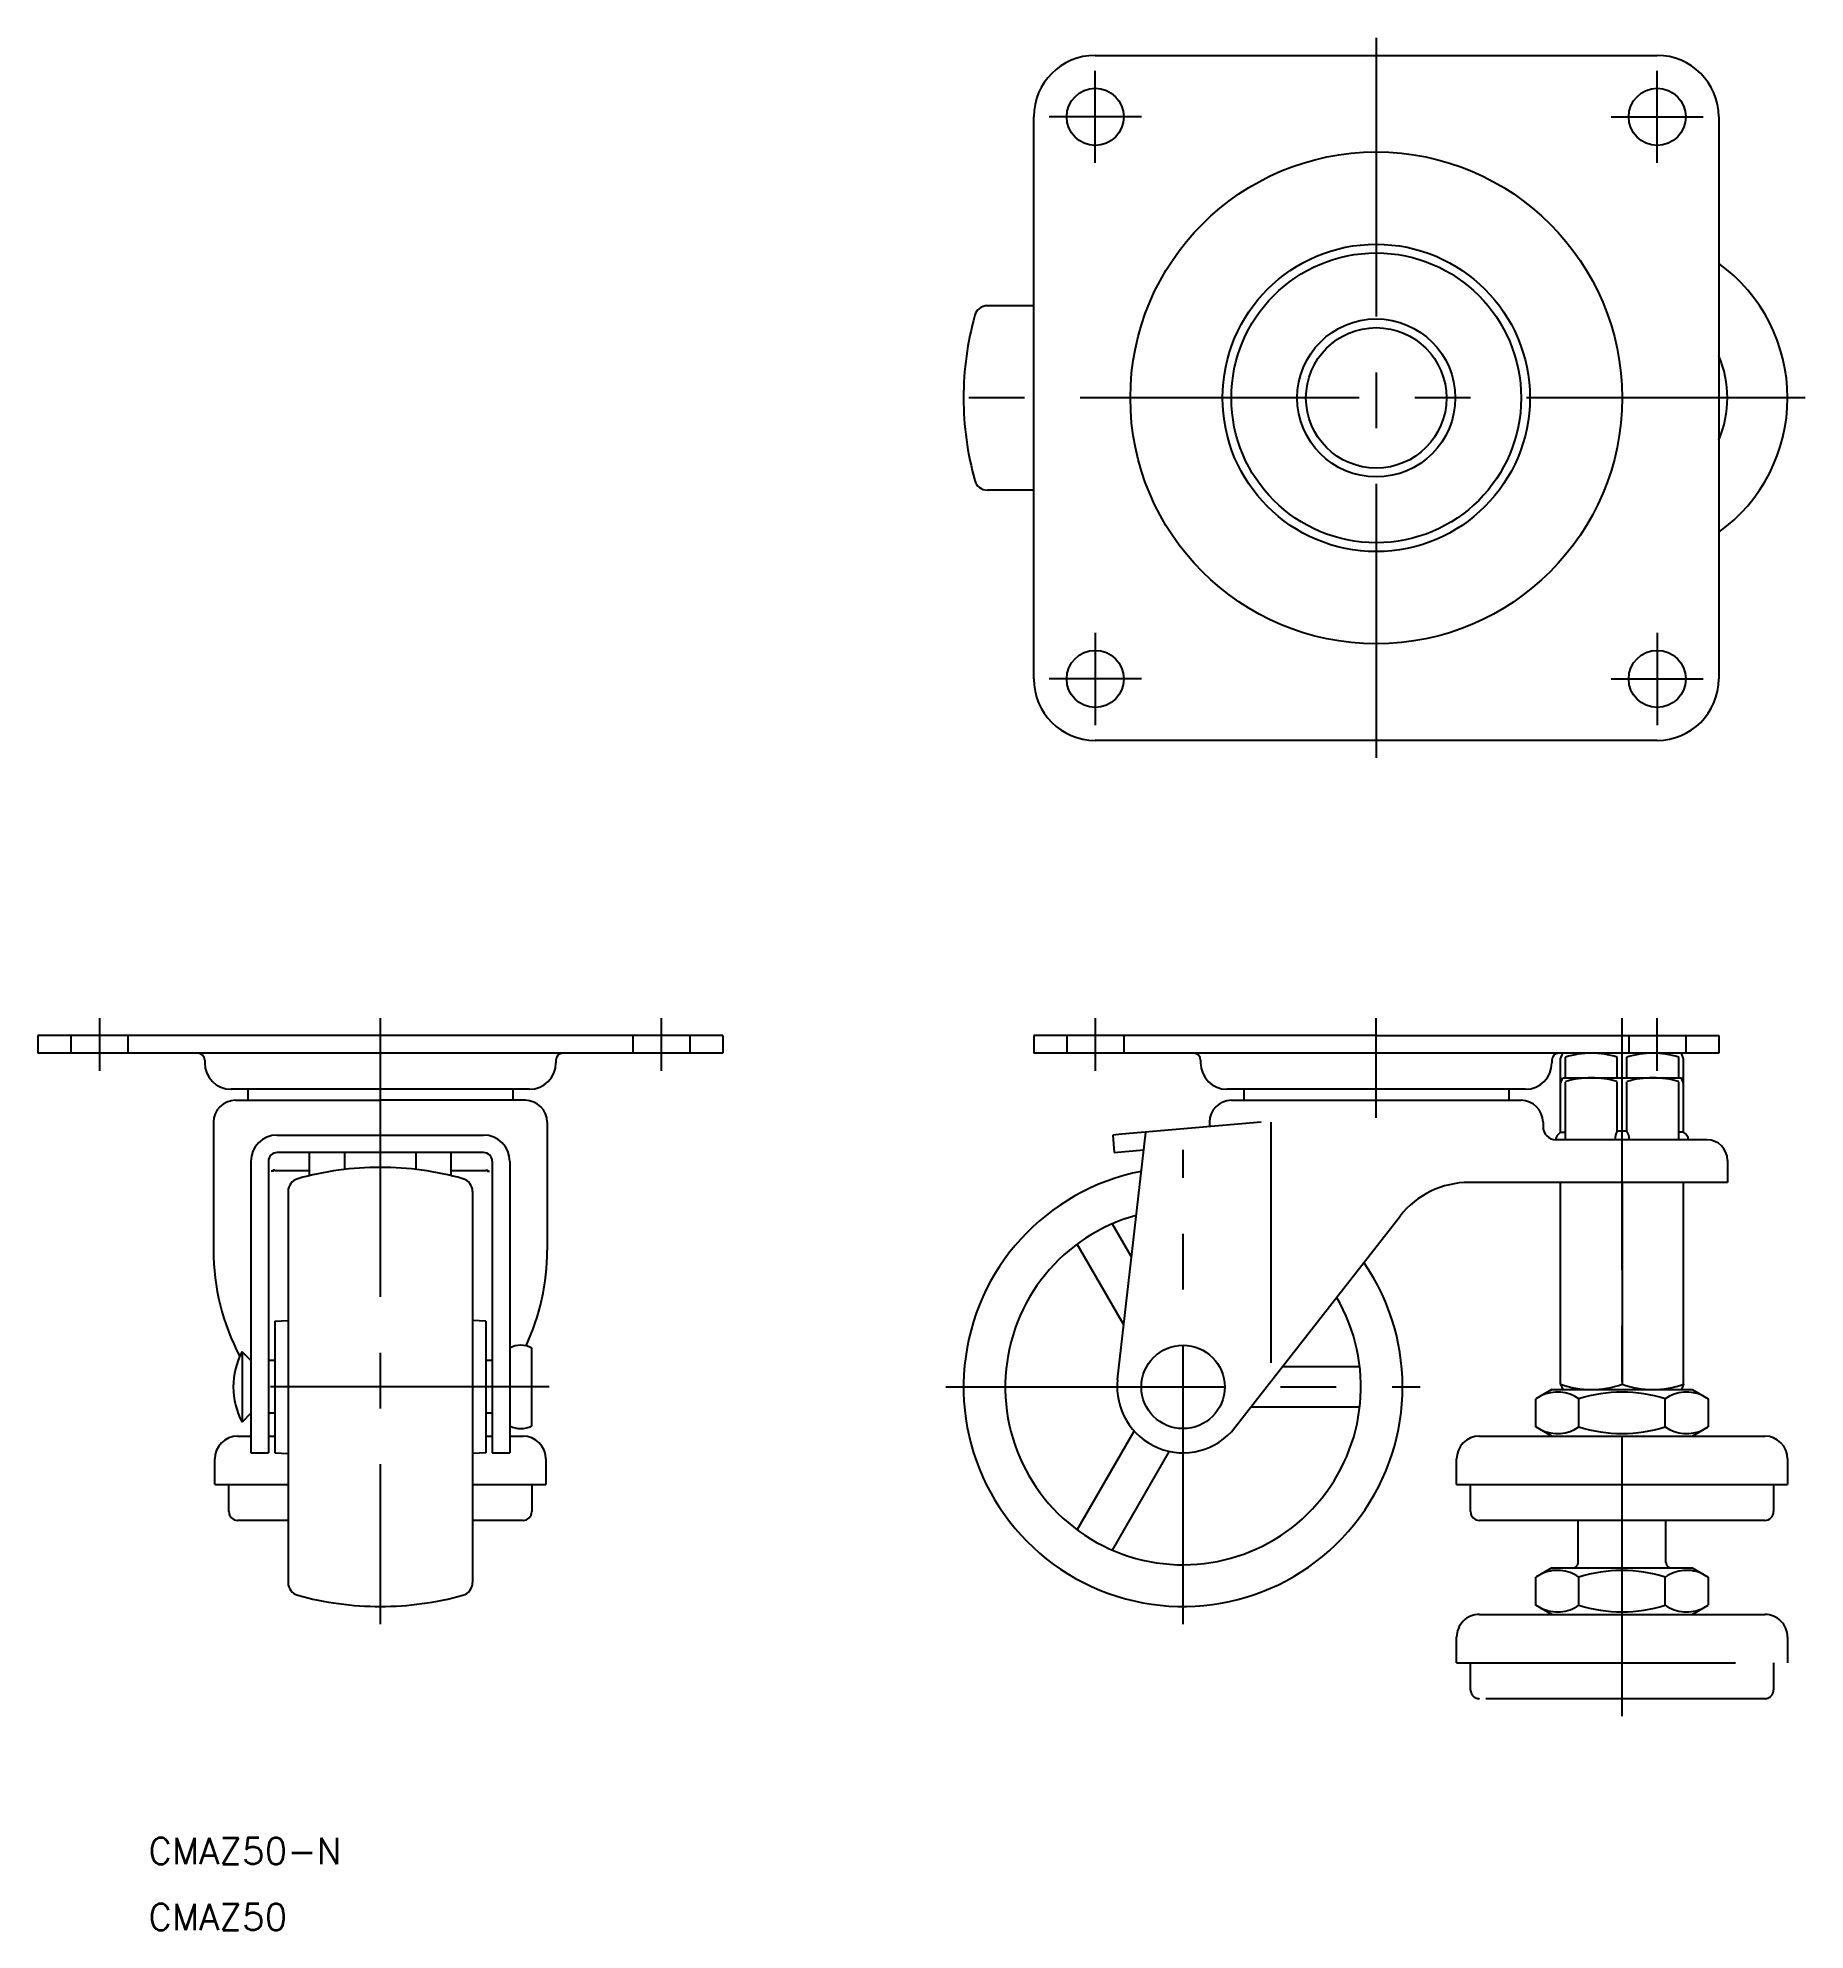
# Model space of a CAD drawing. Extents: x -130 to 71, y -62 to 154.
import ezdxf

# ---------------------------------------------------------------- set-up
doc = ezdxf.new("R2010")
doc.units = 0
for name, pattern in [('CENTER', [50.8, 31.75, -6.35, 6.35, -6.35]), ('DASHED', [19.05, 12.7, -6.35]), ('PHANTOM', [63.5, 31.75, -6.35, 6.35, -6.35, 6.35, -6.35])]:
    doc.linetypes.add(name, pattern=pattern)
doc.layers.get('0').update_dxf_attribs({"linetype": 'CONTINUOUS'})
doc.layers.add('CENTER', color=1, linetype='CENTER')
doc.styles.get("Standard").update_dxf_attribs({"font": 'txt.shx', "height": 3, "bigfont": 'bigfont.shx'})

msp = doc.modelspace()

# ---------------------------------------------------------------- linework, layer by layer
at = {"color": 7, "linetype": 'CONTINUOUS'}
for p, q in [((-10, 151.62), (54, 151.62)), ((-17, 80.62), (-17, 144.62)), ((61, 144.62), (61, 80.62)), ((-17, 123.12), (-22.27, 123.12)), ((-17, 102.12), (-22.27, 102.12)), ((54, 73.62), (-10, 73.62)), ((-52.42, 40), (-130.42, 40)), ((-130.42, 40), (-130.42, 38)), ((-52.42, 40), (-52.42, 38)), ((22, 40), (-17, 40)), ((-17, 40), (-17, 38)), ((22, 40), (61, 40)), ((61, 40), (61, 38)), ((-52.42, 38), (-130.42, 38)), ((-111.42, 37.2), (-111.42, 36.9)), ((-71.42, 37.2), (-71.42, 36.9)), ((61, 38), (-17, 38)), ((2, 37.2), (2, 36.9)), ((42, 37.2), (42, 36.9)), ((43, 34.57), (43.25, 35.2)), ((43, 29), (43, 34.57)), ((43.25, 35.2), (56.75, 35.2)), ((43.55, 28.14), (43.55, 34.76)), ((49.45, 29.14), (49.45, 34.76)), ((50.55, 29.14), (50.55, 34.76)), ((56.45, 28.14), (56.45, 34.76)), ((57, 34.57), (56.75, 35.2)), ((57, 29), (57, 34.57)), ((-74.42, 33.9), (-108.42, 33.9)), ((-107.92, 32.64), (-91.42, 32.64)), ((-106.51, 33.9), (-106.51, 32.64)), ((-74.92, 32.64), (-91.42, 32.64)), ((-76.34, 33.9), (-76.34, 32.64)), ((39, 33.9), (5, 33.9)), ((5.5, 32.64), (38.5, 32.64)), ((6.91, 33.9), (6.91, 32.64)), ((37.09, 33.9), (37.09, 32.64)), ((-110.42, 30.14), (-110.42, 15.59)), ((-103.17, 28.68), (-79.67, 28.68)), ((-72.42, 30.14), (-72.42, 15.59)), ((-6.96, 28.77), (-8, 28.68)), ((-8, 28.68), (-7.83, 26.69)), ((-7.45, 0.85), (-4.24, 29.01)), ((8.89, 30.16), (-6.96, 28.77)), ((3, 30.14), (3, 29.64)), ((10.02, 2.74), (10.02, 30.14)), ((41, 30.14), (41, 29.64)), ((59.66, 28.14), (42.5, 28.14)), ((43, 29), (43.55, 29)), ((50.55, 29.14), (49.45, 29.14)), ((57, 29), (56.45, 29)), ((-79.67, 26.69), (-103.17, 26.69)), ((-99.51, 26.69), (-99.51, 24.05)), ((-95.47, 24.77), (-95.47, 26.69)), ((-87.38, 26.69), (-87.38, 24.77)), ((-83.34, 24.05), (-83.34, 26.69)), ((-7.83, 26.69), (-4.47, 26.98)), ((-106.17, 25.68), (-106.17, -7.5)), ((-104.17, 25.69), (-104.17, -7.5)), ((-103.44, 24.64), (-99.51, 24.64)), ((-83.34, 24.64), (-79.4, 24.64)), ((-78.67, 25.69), (-78.67, -7.5)), ((-76.67, 25.68), (-76.67, -7.5)), ((62, 25.8), (62, 23.29)), ((-101.92, 22.27), (-101.92, -22.27)), ((-80.92, 22.27), (-80.92, -22.27)), ((62, 23.29), (32.59, 23.29)), ((43, 0.33), (43, 23.29)), ((50, 23.29), (50, 0.33)), ((50, 23.29), (50, 0.33)), ((57, 0.33), (57, 23.29)), ((5.91, -4.62), (24.71, 19.44)), ((-8.06, 18.58), (-5.86, 14.78)), ((-6.74, 7.06), (-12.06, 16.27)), ((-103.42, 7.5), (-101.92, 7.58)), ((-103.42, 7.5), (-103.42, -7.5)), ((-79.42, 7.5), (-80.92, 7.58)), ((-79.42, 7.5), (-79.42, -7.5)), ((-74.18, -4.42), (-74.18, 4.42)), ((-106.17, 3), (-107.17, 4)), ((-107.17, 4), (-107.17, -4)), ((-103.42, 3), (-104.17, 3)), ((-78.67, 3), (-79.42, 3)), ((11.32, 2.31), (20.12, 2.31)), ((43, 0.33), (43.25, -0.3)), ((50, 0.33), (50, 0.33)), ((57, 0.33), (56.75, -0.3)), ((42, -0.3), (40.19, -1.35)), ((40.19, -4.55), (40.19, -1.35)), ((42, -0.3), (58, -0.3)), ((45.09, -4.55), (45.09, -1.35)), ((54.91, -4.55), (54.91, -1.35)), ((58, -0.3), (59.81, -1.35)), ((59.81, -1.35), (59.81, -4.55)), ((-106.17, -3), (-107.17, -4)), ((-103.42, -3), (-104.17, -3)), ((-78.67, -3), (-79.42, -3)), ((20.12, -2.31), (7.71, -2.31)), ((-107.67, -5.6), (-106.17, -5.6)), ((-104.17, -5.6), (-103.42, -5.6)), ((-79.42, -5.6), (-78.67, -5.6)), ((-76.67, -5.6), (-75.17, -5.6)), ((-12.06, -16.27), (-5.57, -5.02)), ((33.75, -5.6), (50, -5.6)), ((42, -5.6), (40.19, -4.55)), ((50, -5.6), (66.25, -5.6)), ((58, -5.6), (59.81, -4.55)), ((-110.27, -11.1), (-110.27, -8.2)), ((-106.17, -7.5), (-104.17, -7.5)), ((-103.42, -7.5), (-101.92, -7.58)), ((-79.42, -7.5), (-80.92, -7.58)), ((-78.67, -7.5), (-76.67, -7.5)), ((-72.57, -8.2), (-72.57, -11.1)), ((-1.57, -7.33), (-8.06, -18.58)), ((31.15, -11.1), (31.15, -8.2)), ((68.85, -8.2), (68.85, -11.1)), ((-110.27, -11.1), (-101.92, -11.1)), ((-108.67, -14.2), (-108.67, -11.1)), ((-80.92, -11.1), (-72.57, -11.1)), ((-74.17, -11.1), (-74.17, -14.2)), ((31.15, -11.1), (68.85, -11.1)), ((32.75, -14.2), (32.75, -11.1)), ((67.25, -11.1), (67.25, -14.2)), ((-101.92, -15.2), (-107.67, -15.2)), ((-75.17, -15.2), (-80.92, -15.2)), ((66.25, -15.2), (33.75, -15.2))]:
    msp.add_line(p, q, dxfattribs=at)
at = {"color": 3, "linetype": 'DASHED'}
for p, q in [((-126.67, 40), (-126.67, 38)), ((-120.17, 40), (-120.17, 38)), ((-62.67, 40), (-62.67, 38)), ((-56.17, 40), (-56.17, 38)), ((-13.25, 40), (-13.25, 38)), ((-6.75, 40), (-6.75, 38)), ((50.75, 40), (50.75, 38)), ((57.25, 40), (57.25, 38))]:
    msp.add_line(p, q, dxfattribs=at)
at = {"color": 3, "linetype": 'PHANTOM'}
for p, q in [((43, 37.37), (43.25, 38)), ((43, 34.57), (43, 37.37)), ((43.55, 35.2), (43.55, 37.56)), ((49.45, 35.2), (49.45, 37.56)), ((50.55, 35.2), (50.55, 37.56)), ((56.45, 35.2), (56.45, 37.56)), ((57, 37.37), (56.75, 38)), ((57, 34.57), (57, 37.37)), ((45, -20), (45, -15.2)), ((55, -20), (55, -15.2)), ((42, -20.6), (40.19, -21.65)), ((42, -20.6), (58, -20.6)), ((58, -20.6), (59.81, -21.65)), ((40.19, -24.85), (40.19, -21.65)), ((45.09, -24.85), (45.09, -21.65)), ((54.91, -24.85), (54.91, -21.65)), ((59.81, -21.65), (59.81, -24.85)), ((42, -25.9), (40.19, -24.85)), ((58, -25.9), (59.81, -24.85)), ((33.75, -25.9), (50, -25.9)), ((50, -25.9), (66.25, -25.9)), ((31.15, -31.4), (31.15, -28.5)), ((68.85, -28.5), (68.85, -31.4)), ((31.15, -31.4), (68.85, -31.4)), ((32.75, -34.5), (32.75, -31.4)), ((67.25, -31.4), (67.25, -34.5)), ((66.25, -35.5), (33.75, -35.5))]:
    msp.add_line(p, q, dxfattribs=at)
at = {"color": 7, "linetype": 'CONTINUOUS'}
for points in [[(-103.45, 24.68, 0), (-103.45, 24.68, 0), (-103.45, 24.68, 0), (-103.46, 24.68, 0), (-103.46, 24.68, 0), (-103.46, 24.68, 0), (-103.47, 24.68, 0), (-103.47, 24.68, 0), (-103.47, 24.68, 0), (-103.48, 24.68, 0), (-103.48, 24.68, 0), (-103.48, 24.68, 0), (-103.49, 24.68, 0), (-103.49, 24.68, 0), (-103.49, 24.68, 0), (-103.49, 24.68, 0), (-103.5, 24.68, 0), (-103.5, 24.68, 0), (-103.5, 24.68, 0), (-103.51, 24.68, 0), (-103.51, 24.68, 0), (-103.51, 24.68, 0), (-103.52, 24.68, 0), (-103.52, 24.68, 0), (-103.52, 24.68, 0), (-103.53, 24.68, 0), (-103.53, 24.68, 0), (-103.53, 24.68, 0), (-103.54, 24.68, 0), (-103.54, 24.68, 0), (-103.54, 24.68, 0), (-103.55, 24.68, 0), (-103.55, 24.68, 0), (-103.55, 24.68, 0), (-103.56, 24.68, 0), (-103.56, 24.68, 0), (-103.56, 24.68, 0), (-103.56, 24.68, 0), (-103.57, 24.68, 0), (-103.57, 24.68, 0), (-103.57, 24.68, 0), (-103.58, 24.68, 0), (-103.58, 24.68, 0), (-103.58, 24.68, 0), (-103.59, 24.68, 0), (-103.59, 24.68, 0), (-103.59, 24.68, 0), (-103.6, 24.68, 0), (-103.6, 24.68, 0), (-103.6, 24.68, 0), (-103.61, 24.68, 0), (-103.61, 24.68, 0), (-103.61, 24.68, 0), (-103.62, 24.68, 0), (-103.62, 24.68, 0), (-103.62, 24.68, 0), (-103.62, 24.68, 0), (-103.63, 24.68, 0), (-103.63, 24.68, 0), (-103.63, 24.68, 0), (-103.64, 24.68, 0), (-103.64, 24.58, 0), (-103.64, 24.58, 0), (-103.65, 24.58, 0), (-103.65, 24.58, 0), (-103.65, 24.58, 0), (-103.66, 24.58, 0), (-103.66, 24.58, 0), (-103.66, 24.58, 0), (-103.67, 24.58, 0), (-103.67, 24.58, 0), (-103.67, 24.58, 0), (-103.68, 24.58, 0), (-103.68, 24.58, 0), (-103.68, 24.58, 0), (-103.68, 24.58, 0), (-103.69, 24.58, 0), (-103.69, 24.58, 0), (-103.69, 24.58, 0), (-103.7, 24.58, 0), (-103.7, 24.58, 0), (-103.7, 24.58, 0), (-103.71, 24.58, 0), (-103.71, 24.58, 0), (-103.71, 24.58, 0), (-103.72, 24.58, 0), (-103.72, 24.58, 0), (-103.72, 24.58, 0), (-103.73, 24.58, 0), (-103.73, 24.58, 0), (-103.73, 24.58, 0), (-103.74, 24.58, 0), (-103.74, 24.58, 0), (-103.74, 24.58, 0), (-103.74, 24.58, 0), (-103.75, 24.58, 0), (-103.75, 24.58, 0), (-103.75, 24.58, 0), (-103.76, 24.58, 0), (-103.76, 24.58, 0), (-103.76, 24.58, 0), (-103.77, 24.58, 0), (-103.77, 24.58, 0), (-103.77, 24.58, 0), (-103.78, 24.58, 0), (-103.78, 24.58, 0), (-103.78, 24.58, 0), (-103.79, 24.58, 0), (-103.79, 24.58, 0), (-103.79, 24.58, 0), (-103.8, 24.58, 0), (-103.8, 24.58, 0), (-103.8, 24.58, 0), (-103.81, 24.58, 0), (-103.81, 24.58, 0), (-103.81, 24.58, 0), (-103.81, 24.58, 0), (-103.82, 24.58, 0), (-103.82, 24.58, 0), (-103.82, 24.58, 0), (-103.83, 24.58, 0), (-103.83, 24.58, 0), (-103.83, 24.58, 0), (-103.84, 24.58, 0), (-103.84, 24.58, 0), (-103.84, 24.58, 0), (-103.85, 24.58, 0), (-103.85, 24.58, 0), (-103.85, 24.58, 0)], [(-79.41, 24.68, 0), (-79.4, 24.68, 0), (-79.4, 24.68, 0), (-79.4, 24.68, 0), (-79.39, 24.68, 0), (-79.39, 24.68, 0), (-79.39, 24.68, 0), (-79.39, 24.68, 0), (-79.38, 24.68, 0), (-79.38, 24.68, 0), (-79.38, 24.68, 0), (-79.37, 24.68, 0), (-79.37, 24.68, 0), (-79.37, 24.68, 0), (-79.36, 24.68, 0), (-79.36, 24.68, 0), (-79.36, 24.68, 0), (-79.35, 24.68, 0), (-79.35, 24.68, 0), (-79.35, 24.68, 0), (-79.34, 24.68, 0), (-79.34, 24.68, 0), (-79.34, 24.68, 0), (-79.33, 24.68, 0), (-79.33, 24.68, 0), (-79.33, 24.68, 0), (-79.33, 24.68, 0), (-79.32, 24.68, 0), (-79.32, 24.68, 0), (-79.32, 24.68, 0), (-79.31, 24.68, 0), (-79.31, 24.68, 0), (-79.31, 24.68, 0), (-79.3, 24.68, 0), (-79.3, 24.68, 0), (-79.3, 24.68, 0), (-79.29, 24.68, 0), (-79.29, 24.68, 0), (-79.29, 24.68, 0), (-79.28, 24.68, 0), (-79.28, 24.68, 0), (-79.28, 24.68, 0), (-79.27, 24.68, 0), (-79.27, 24.68, 0), (-79.27, 24.68, 0), (-79.27, 24.68, 0), (-79.26, 24.68, 0), (-79.26, 24.68, 0), (-79.26, 24.68, 0), (-79.25, 24.68, 0), (-79.25, 24.68, 0), (-79.25, 24.68, 0), (-79.24, 24.68, 0), (-79.24, 24.68, 0), (-79.24, 24.68, 0), (-79.23, 24.68, 0), (-79.23, 24.68, 0), (-79.23, 24.68, 0), (-79.22, 24.68, 0), (-79.22, 24.68, 0), (-79.22, 24.68, 0), (-79.21, 24.58, 0), (-79.21, 24.58, 0), (-79.21, 24.58, 0), (-79.2, 24.58, 0), (-79.2, 24.58, 0), (-79.2, 24.58, 0), (-79.2, 24.58, 0), (-79.19, 24.58, 0), (-79.19, 24.58, 0), (-79.19, 24.58, 0), (-79.18, 24.58, 0), (-79.18, 24.58, 0), (-79.18, 24.58, 0), (-79.17, 24.58, 0), (-79.17, 24.58, 0), (-79.17, 24.58, 0), (-79.16, 24.58, 0), (-79.16, 24.58, 0), (-79.16, 24.58, 0), (-79.15, 24.58, 0), (-79.15, 24.58, 0), (-79.15, 24.58, 0), (-79.14, 24.58, 0), (-79.14, 24.58, 0), (-79.14, 24.58, 0), (-79.14, 24.58, 0), (-79.13, 24.58, 0), (-79.13, 24.58, 0), (-79.13, 24.58, 0), (-79.12, 24.58, 0), (-79.12, 24.58, 0), (-79.12, 24.58, 0), (-79.11, 24.58, 0), (-79.11, 24.58, 0), (-79.11, 24.58, 0), (-79.1, 24.58, 0), (-79.1, 24.58, 0), (-79.1, 24.58, 0), (-79.09, 24.58, 0), (-79.09, 24.58, 0), (-79.09, 24.58, 0), (-79.08, 24.58, 0), (-79.08, 24.58, 0), (-79.08, 24.58, 0), (-79.08, 24.58, 0), (-79.07, 24.58, 0), (-79.07, 24.58, 0), (-79.07, 24.58, 0), (-79.06, 24.58, 0), (-79.06, 24.58, 0), (-79.06, 24.58, 0), (-79.05, 24.58, 0), (-79.05, 24.58, 0), (-79.05, 24.58, 0), (-79.04, 24.58, 0), (-79.04, 24.58, 0), (-79.04, 24.58, 0), (-79.03, 24.58, 0), (-79.03, 24.58, 0), (-79.03, 24.58, 0), (-79.02, 24.58, 0), (-79.02, 24.58, 0), (-79.02, 24.58, 0), (-79.02, 24.58, 0), (-79.01, 24.58, 0), (-79.01, 24.58, 0), (-79.01, 24.58, 0), (-79, 24.58, 0)]]:
    msp.add_polyline3d(points, dxfattribs=at)
for centre, radius in [((-10, 144.62), 3.25), ((54, 144.62), 3.25), ((22, 112.62), 28), ((22, 112.62), 17.5), ((22, 112.62), 16.5), ((22, 112.62), 9), ((22, 112.62), 8), ((-10, 80.62), 3.25), ((54, 80.62), 3.25), ((0, 0), 4.75)]:
    msp.add_circle(centre, radius, dxfattribs=at)
for centre, radius, start, end in [((-10, 144.62), 7, 90, 180), ((54, 144.62), 7, 0, 90), ((50, 112.62), 18.85, 305.7009, 54.2991), ((-22.27, 121.62), 1.5, 90, 164.4157), ((10, 112.62), 35, 164.4157, 180), ((50, 112.62), 12, 336.4435, 23.5565), ((10, 112.62), 35, 180, 195.5843), ((-22.27, 103.62), 1.5, 195.5843, 270), ((-10, 80.62), 7, 180, 270), ((54, 80.62), 7, 270, 0), ((-112.22, 37.2), 0.8, 0, 90), ((-108.42, 36.9), 3, 180, 270), ((-74.42, 36.9), 3, 270, 0), ((-70.62, 37.2), 0.8, 90, 180), ((1.2, 37.2), 0.8, 0, 90), ((5, 36.9), 3, 180, 270), ((39, 36.9), 3, 270, 0), ((42.8, 37.2), 0.8, 90, 180), ((46.5, 25.09), 10.11, 73.056, 106.9441), ((53.5, 25.09), 10.11, 73.056, 106.9441), ((-107.92, 30.14), 2.5, 90, 180), ((-74.92, 30.14), 2.5, 0, 90), ((5.5, 30.14), 2.5, 90, 180), ((38.5, 30.14), 2.5, 0, 90), ((-103.17, 25.68), 3, 90, 180), ((-79.67, 25.68), 3, 0, 90), ((42.5, 29.64), 1.5, 180, 270), ((43.55, 28.01), 1.13, 119.2578, 173.2549), ((51.13, 28.14), 1.95, 149.2205, 180), ((48.87, 28.14), 1.95, 0, 30.7795), ((56.45, 28.01), 1.13, 6.7451, 60.7422), ((59.66, 25.8), 2.34, 0, 90), ((-103.17, 25.69), 1, 90, 180), ((-79.67, 25.69), 1, 0, 90), ((-100.42, 22.27), 1.5, 105.5843, 180), ((-91.42, -10), 35, 90, 105.5843), ((-91.42, -10), 35, 74.4157, 90), ((-82.42, 22.27), 1.5, 0, 74.4157), ((0, 0), 25, 100.9576, 34.5424), ((32.59, 13.29), 10, 90, 142), ((0, 0), 20.25, 105.2385, 30.2615), ((-84.42, 15.59), 26, 180, 207.7736), ((-98.42, 15.59), 26, 335.1741, 0), ((-75.43, 2.25), 2.5, 60, 120), ((-99.67, 0), 8.5, 151.9275, 208.0725), ((0, 0), 7.5, 173.5, 322), ((46.5, 9.81), 10.11, 249.7438, 290.2562), ((53.5, 9.81), 10.11, 249.7438, 290.2562), ((42.64, -4.93), 4.34, 55.6158, 115.6158), ((50, -16.83), 16.24, 72.412, 107.588), ((57.36, -4.93), 4.34, 64.3842, 124.3842), ((-107.67, -8.2), 2.6, 90, 180), ((-75.43, -2.25), 2.5, 240, 300), ((-75.17, -8.2), 2.6, 0, 90), ((33.75, -8.2), 2.6, 90, 180), ((42.64, -0.97), 4.34, 244.3842, 304.3842), ((50, 10.93), 16.24, 252.412, 287.588), ((57.36, -0.97), 4.34, 235.6158, 295.6158), ((66.25, -8.2), 2.6, 0, 90), ((-107.67, -14.2), 1, 180, 270), ((-75.17, -14.2), 1, 270, 0), ((33.75, -14.2), 1, 180, 270), ((66.25, -14.2), 1, 270, 360), ((-100.42, -22.27), 1.5, 180, 254.4157), ((-82.42, -22.27), 1.5, 285.5843, 0), ((-91.42, 10), 35, 254.4157, 270), ((-91.42, 10), 35, 270, 285.5843)]:
    msp.add_arc(centre, radius, start, end, dxfattribs=at)
at = {"color": 3, "linetype": 'PHANTOM'}
for centre, radius, start, end in [((46.5, 27.89), 10.11, 73.056, 106.9441), ((53.5, 27.89), 10.11, 73.056, 106.9441), ((42.64, -25.23), 4.34, 55.6158, 115.6158), ((44.4, -20), 0.6, 270, 0), ((50, -37.13), 16.24, 72.412, 107.588), ((57.36, -25.23), 4.34, 64.3842, 124.3842), ((55.6, -20), 0.6, 180, 270), ((42.64, -21.27), 4.34, 244.3842, 304.3842), ((50, -9.37), 16.24, 252.412, 287.588), ((57.36, -21.27), 4.34, 235.6158, 295.6158), ((33.75, -28.5), 2.6, 90, 180), ((66.25, -28.5), 2.6, 0, 90), ((33.75, -34.5), 1, 180, 270), ((66.25, -34.5), 1, 270, 0)]:
    msp.add_arc(centre, radius, start, end, dxfattribs=at)
at = {"layer": 'CENTER', "color": 1, "linetype": 'CENTER'}
for p, q in [((22, 153.62), (22, 71.62)), ((-10, 139.37), (-10, 149.87)), ((54, 139.37), (54, 149.87)), ((-4.75, 144.62), (-15.25, 144.62)), ((48.75, 144.62), (59.25, 144.62)), ((70.85, 112.62), (-27, 112.62)), ((-10, 85.87), (-10, 75.37)), ((54, 85.87), (54, 75.37)), ((-4.75, 80.62), (-15.25, 80.62)), ((48.75, 80.62), (59.25, 80.62)), ((-123.42, 42), (-123.42, 36)), ((-91.42, 42), (-91.42, -27)), ((-59.42, 42), (-59.42, 36)), ((-10, 42), (-10, 36)), ((22, 30.64), (22, 42)), ((50, -37.5), (50, 42)), ((54, 36), (54, 42)), ((0, -27), (0, 27)), ((-72.18, 0), (-110.17, 0)), ((-27, 0), (27, 0))]:
    msp.add_line(p, q, dxfattribs=at)

# ---------------------------------------------------------------- texts
at = {"color": 7, "linetype": 'CONTINUOUS'}
for s, p in [('CMAZ50-N', (-117.84, -54.35)), ('CMAZ50', (-117.84, -61.85))]:
    msp.add_text(s, height=3, dxfattribs=at).set_placement(p)

doc.saveas('drawing.dxf')
